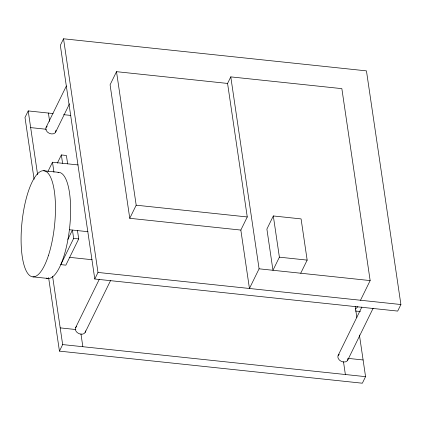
<?xml version="1.0" encoding="UTF-8"?>
<svg xmlns="http://www.w3.org/2000/svg" width="422" height="422" viewBox="0 0 422 422"><rect width="100%" height="100%" fill="white"/><g stroke="black" fill="none" stroke-linecap="round" stroke-linejoin="round"><path stroke-width="0.63" d="M53.119 113.555L28.205 110.917L24.993 117.474L34.108 179.303M63.543 38.787L60.33 45.344L94.781 279L397.688 311.083L400.9 304.526L366.449 70.87L63.543 38.787L97.994 272.443L94.781 279M46.093 127.354L66.354 85.998M55.625 132.133L69.519 103.78M47.918 171.548L52.486 162.222L78.086 164.933M57.355 163.108L61.354 154.948L66.402 155.481L67.631 163.826M227.574 83.435L116.509 71.671L110.084 84.785L129.765 218.306L240.835 230.069L247.26 216.955L227.574 83.435L230.787 76.878L341.852 88.641L370.152 280.577L360.515 300.248M67.858 239.379L72.426 230.053L73.655 238.398L60.805 264.626L65.858 265.158L78.703 238.931L77.474 230.586M359.423 335.005L365.563 376.656L362.35 383.213L59.444 351.13L62.656 344.574L52.581 276.236M75.622 327.636L99.355 279.19M129.765 218.306L136.19 205.192L116.509 71.671M85.154 332.415L110.622 280.43M273.314 215.958L266.889 229.072L272.965 270.286L279.39 257.167L273.314 215.958L301.081 218.902L307.158 260.11L300.733 273.224M230.787 76.878L259.082 268.814L249.444 288.484L240.835 230.069M338.143 355.44L361.876 306.994M347.675 360.219L373.143 308.234M63.611 114.668L70.822 115.428M30.669 127.608L46.299 129.264M43.645 170.746L58.79 172.35M136.19 205.192L247.26 216.955M69.271 229.716L87.929 231.694M279.39 257.167L307.158 260.11M73.655 238.398L78.703 238.931M259.082 268.814L370.152 280.577M69.197 257.299L92.065 259.72M97.994 272.443L400.9 304.526M32.953 276.864L48.097 278.467M355.419 311.014L360.472 311.552M60.193 327.883L75.828 329.54M348.118 358.383L363.105 359.966M62.656 344.574L365.563 376.656M355.197 306.367L356.833 317.428M343.476 361.68L345.37 374.52M61.354 154.948L62.583 163.293M48.398 113.054L49.632 121.399M80.955 333.876L82.849 346.715M52.486 162.222L53.958 172.181M28.205 110.917L37.611 174.703M48.599 277.586L59.444 351.13M55.91 130.277A5.333 3.888 26.1 0 1 49.247 133.283A5.333 3.888 26.1 0 1 47.201 126.167M85.466 330.853A5.333 3.888 26.1 0 1 78.603 333.48A5.333 3.888 26.1 0 1 76.73 326.449M347.955 358.362A5.333 3.888 26.1 0 1 341.292 361.364A5.333 3.888 26.1 0 1 339.251 354.253M57.999 172.371A53.336 16.347 -84 0 1 69.635 227.716A53.336 16.347 -84 0 1 46.436 278.093M357.845 306.625A53.336 16.347 -84 0 1 355.298 309.046M48.398 255.621A53.336 16.347 -84 0 0 45.307 171.116A53.336 16.347 -84 0 0 21.19 244.676A53.336 16.347 -84 0 0 48.398 255.621"/></g></svg>
